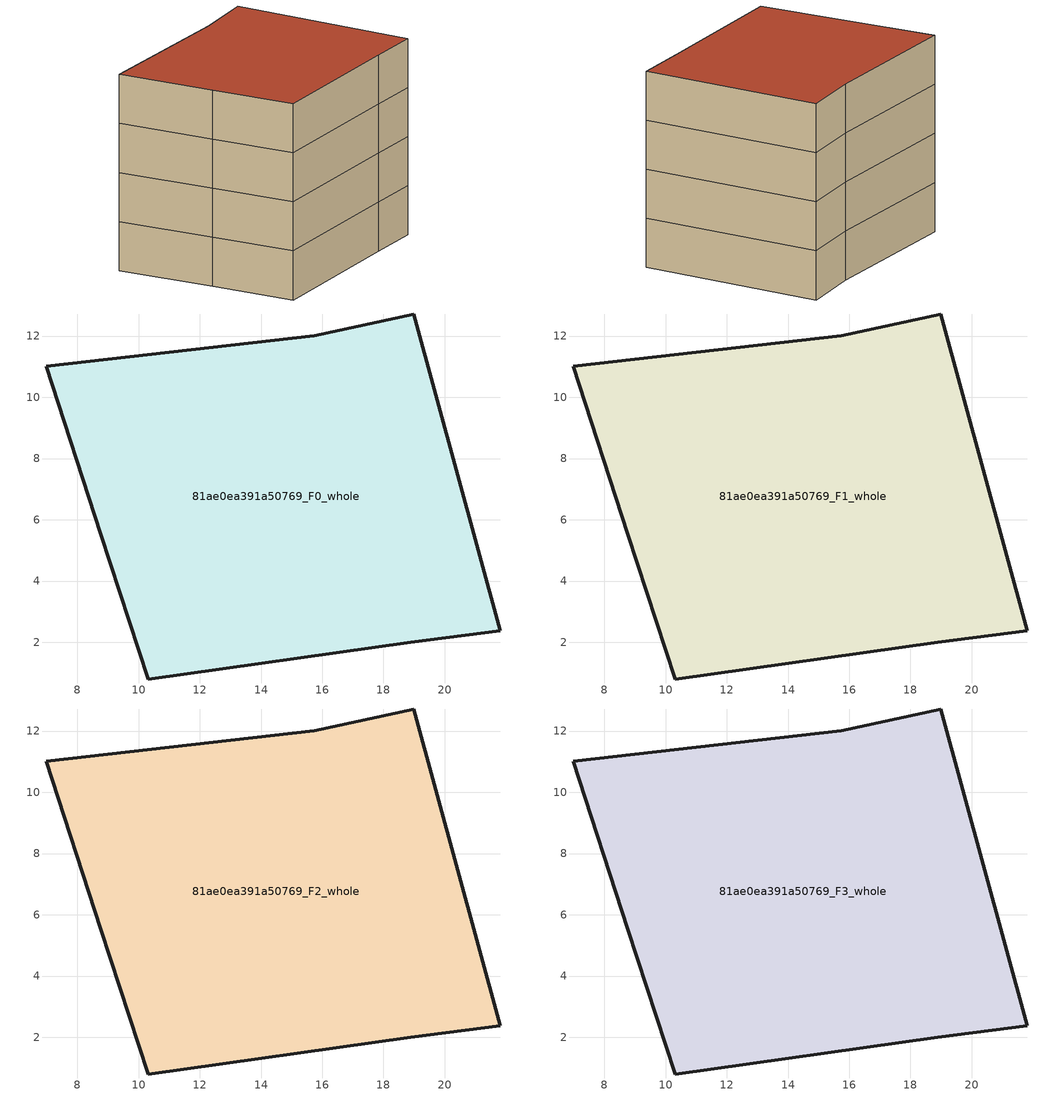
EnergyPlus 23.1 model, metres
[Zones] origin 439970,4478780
81ae0ea391a50769_F0_whole
 floor ground (EU_floor_Construction): 18.98,12.72 21.81,2.37 18.89,2 10.31,0.8 8.77,5.52 6.99,11.01 15.74,12.01 z0
 wall outside (EU_wall_Construction): 18.89,2 21.81,2.37 18.98,12.72 15.74,12.01 6.99,11.01 8.77,5.52 10.31,0.8 18.89,2 z0:3
81ae0ea391a50769_F1_whole
 floor to 81ae0ea391a50769_F0_whole (EU_floor_Construction): 18.98,12.72 21.81,2.37 18.89,2 10.31,0.8 8.77,5.52 6.99,11.01 15.74,12.01 z3
 wall outside (EU_wall_Construction): 18.89,2 21.81,2.37 18.98,12.72 15.74,12.01 6.99,11.01 8.77,5.52 10.31,0.8 18.89,2 z3:6
81ae0ea391a50769_F2_whole
 floor to 81ae0ea391a50769_F1_whole (EU_floor_Construction): 18.98,12.72 21.81,2.37 18.89,2 10.31,0.8 8.77,5.52 6.99,11.01 15.74,12.01 z6
 wall outside (EU_wall_Construction): 18.89,2 21.81,2.37 18.98,12.72 15.74,12.01 6.99,11.01 8.77,5.52 10.31,0.8 18.89,2 z6:9
81ae0ea391a50769_F3_whole
 floor to 81ae0ea391a50769_F2_whole (EU_floor_Construction): 18.98,12.72 21.81,2.37 18.89,2 10.31,0.8 8.77,5.52 6.99,11.01 15.74,12.01 z9
 wall outside (EU_wall_Construction): 18.89,2 21.81,2.37 18.98,12.72 15.74,12.01 6.99,11.01 8.77,5.52 10.31,0.8 18.89,2 z9:12
 roof outside (EU_roof_Construction): 21.81,2.37 18.98,12.72 15.74,12.01 6.99,11.01 8.77,5.52 10.31,0.8 18.89,2 z12
[Building]
EU S2 Campaign: North Axis=0; Terrain=City; Solar Distribution=FullExterior
[Site:Location]
Madrid: Latitude=40.5; Longitude=-3.5; Time Zone=1; Elevation=609
[SizingPeriod:WeatherFileDays]
AnnualSizingPeriod: Begin Month=1; Begin Day of Month=1; End Month=12; End Day of Month=31; Day of Week for Start Day=Monday; Use Weather File Daylight Saving Period=No; Use Weather File Rain and Snow Indicators=No
[MATERIAL]
EU_InternalMass_Material: Roughness=MediumRough; Thickness=0.1; Conductivity=1; Density=1800; Specific Heat=900; Thermal Absorptance=0.9; Solar Absorptance=0.7; Visible Absorptance=0.7
[MATERIAL:NOMASS] Roughness=MediumRough; Thermal Absorptance=0.9; Solar Absorptance=0.7; Visible Absorptance=0.7
Name | Thermal Resistance
EU_wall_NoMass; EU_roof_NoMass | 2.16768
EU_floor_NoMass | 1.14339
[CONSTRUCTION]
EU_wall_Construction: EU_wall_NoMass
EU_roof_Construction: EU_roof_NoMass
EU_floor_Construction: EU_floor_NoMass
EU_InternalMass_Construction: EU_InternalMass_Material
[ZONE] Type=1; Multiplier=1; Ceiling Height=autocalculate; Floor Area=autocalculate; Part of Total Floor Area=Yes
Name | Volume
81ae0ea391a50769_F0_whole | 372.38
81ae0ea391a50769_F1_whole; 81ae0ea391a50769_F2_whole; 81ae0ea391a50769_F3_whole | 372.381
[INTERNALMASS] Construction=EU_InternalMass_Construction; Surface Area=124.127
Name | Zone or ZoneList
81ae0ea391a50769_F0_whole_EU_InternalMass | 81ae0ea391a50769_F0_whole
81ae0ea391a50769_F1_whole_EU_InternalMass | 81ae0ea391a50769_F1_whole
81ae0ea391a50769_F2_whole_EU_InternalMass | 81ae0ea391a50769_F2_whole
81ae0ea391a50769_F3_whole_EU_InternalMass | 81ae0ea391a50769_F3_whole
[OTHEREQUIPMENT] Fuel Type=Electricity; Design Level Calculation Method=Watts/Area; Power per Zone Floor Area=1; Fraction Latent=0; Fraction Radiant=0; Fraction Lost=0; Carbon Dioxide Generation Rate=0; EndUse Subcategory=EU_Step8_InternalGains
Name | Zone or ZoneList or Space or SpaceList | Schedule
EU_Step8_InternalGain_81ae0ea391a50769_F0_whole_f000 | 81ae0ea391a50769_F0_whole | EU_Step8_GainSchedule_81ae0ea391a50769_F0_whole_f000
EU_Step8_InternalGain_81ae0ea391a50769_F1_whole_f000 | 81ae0ea391a50769_F1_whole | EU_Step8_GainSchedule_81ae0ea391a50769_F1_whole_f000
EU_Step8_InternalGain_81ae0ea391a50769_F2_whole_f000 | 81ae0ea391a50769_F2_whole | EU_Step8_GainSchedule_81ae0ea391a50769_F2_whole_f000
EU_Step8_InternalGain_81ae0ea391a50769_F3_whole_f000 | 81ae0ea391a50769_F3_whole | EU_Step8_GainSchedule_81ae0ea391a50769_F3_whole_f000
[ZONEVENTILATION:DESIGNFLOWRATE] Schedule=EU_AlwaysOn; Design Flow Rate Calculation Method=AirChanges/Hour; Air Changes per Hour=0.480546; Ventilation Type=Natural; Fan Pressure Rise=0; Fan Total Efficiency=1; Constant Term Coefficient=1; Temperature Term Coefficient=0; Velocity Term Coefficient=0; Velocity Squared Term Coefficient=0; Minimum Indoor Temperature=-100; Maximum Indoor Temperature=100; Delta Temperature=-100; Minimum Outdoor Temperature=-100; Maximum Outdoor Temperature=100; Maximum Wind Speed=40
Name | Zone or ZoneList or Space or SpaceList
EU_ConstantAir_81ae0ea391a50769_F0_whole | 81ae0ea391a50769_F0_whole
EU_ConstantAir_81ae0ea391a50769_F1_whole | 81ae0ea391a50769_F1_whole
EU_ConstantAir_81ae0ea391a50769_F2_whole | 81ae0ea391a50769_F2_whole
EU_ConstantAir_81ae0ea391a50769_F3_whole | 81ae0ea391a50769_F3_whole
[HVACTEMPLATE:THERMOSTAT] Constant Heating Setpoint=20; Constant Cooling Setpoint=50
EU_HeatOnly_81ae0ea391a50769_F0_whole; EU_HeatOnly_81ae0ea391a50769_F1_whole; EU_HeatOnly_81ae0ea391a50769_F2_whole; EU_HeatOnly_81ae0ea391a50769_F3_whole
[HVACTEMPLATE:ZONE:IDEALLOADSAIRSYSTEM] System Availability Schedule=EU_AlwaysOn; Maximum Heating Supply Air Temperature=50; Minimum Cooling Supply Air Temperature=13; Maximum Heating Supply Air Humidity Ratio=0.0156; Minimum Cooling Supply Air Humidity Ratio=0.0077; Heating Limit=NoLimit; Cooling Limit=NoLimit; Heating Availability Schedule=EU_AlwaysOn; Cooling Availability Schedule=EU_CoolingOff; Dehumidification Control Type=ConstantSensibleHeatRatio; Cooling Sensible Heat Ratio=0.7; Dehumidification Setpoint=60; Humidification Control Type=None; Humidification Setpoint=30; Outdoor Air Method=None; Outdoor Air Flow Rate per Person=0.00944; Outdoor Air Flow Rate per Zone Floor Area=0; Outdoor Air Flow Rate per Zone=0; Demand Controlled Ventilation Type=None; Outdoor Air Economizer Type=NoEconomizer; Heat Recovery Type=None; Sensible Heat Recovery Effectiveness=0.7; Latent Heat Recovery Effectiveness=0.65
Name | Template Thermostat
81ae0ea391a50769_F0_whole | EU_HeatOnly_81ae0ea391a50769_F0_whole
81ae0ea391a50769_F1_whole | EU_HeatOnly_81ae0ea391a50769_F1_whole
81ae0ea391a50769_F2_whole | EU_HeatOnly_81ae0ea391a50769_F2_whole
81ae0ea391a50769_F3_whole | EU_HeatOnly_81ae0ea391a50769_F3_whole
[SIZING:ZONE] Zone Cooling Design Supply Air Temperature Input Method=SupplyAirTemperature; Zone Cooling Design Supply Air Temperature=13; Zone Heating Design Supply Air Temperature Input Method=SupplyAirTemperature; Zone Heating Design Supply Air Temperature=50; Zone Cooling Design Supply Air Humidity Ratio=0.008; Zone Heating Design Supply Air Humidity Ratio=0.008; Cooling Design Air Flow Method=DesignDay; Cooling Design Air Flow Rate=0; Cooling Minimum Air Flow per Zone Floor Area=0.000762; Cooling Minimum Air Flow=0; Cooling Minimum Air Flow Fraction=0.2; Heating Design Air Flow Method=DesignDay; Heating Design Air Flow Rate=0; Heating Maximum Air Flow per Zone Floor Area=0.002032; Heating Maximum Air Flow=0.141576; Heating Maximum Air Flow Fraction=0.3; Account for Dedicated Outdoor Air System=No; Dedicated Outdoor Air System Control Strategy=NeutralSupplyAir; Dedicated Outdoor Air Low Setpoint Temperature for Design=autosize; Dedicated Outdoor Air High Setpoint Temperature for Design=autosize; Zone Load Sizing Method=Sensible Load Only No Latent Load; Zone Latent Cooling Design Supply Air Humidity Ratio Input Method=HumidityRatioDifference; Zone Cooling Design Supply Air Humidity Ratio Difference=0.005; Zone Latent Heating Design Supply Air Humidity Ratio Input Method=HumidityRatioDifference; Zone Humidification Design Supply Air Humidity Ratio Difference=0.005
81ae0ea391a50769_F0_whole; 81ae0ea391a50769_F1_whole; 81ae0ea391a50769_F2_whole; 81ae0ea391a50769_F3_whole
[SCHEDULE:CONSTANT]
Name | Hourly Value
EU_AlwaysOn | 1
EU_CoolingOff | 0
[SCHEDULE:FILE] Column Number=1; Rows to Skip at Top=0; Number of Hours of Data=8760; Column Separator=Comma; Interpolate to Timestep=No; Minutes per Item=60; Adjust Schedule for Daylight Savings=Yes
Name | File
EU_Step8_GainSchedule_81ae0ea391a50769_F0_whole_f000 | C:\Users\o_iseri\Desktop\OpenUBEM\openubem\outputs\eu_evidence\EU-11\ES-MAD-BERRUGUETE\idfs\81ae0ea391a50769\81ae0ea391a50769_F0_whole_f000_gain.csv
EU_Step8_GainSchedule_81ae0ea391a50769_F1_whole_f000 | C:\Users\o_iseri\Desktop\OpenUBEM\openubem\outputs\eu_evidence\EU-11\ES-MAD-BERRUGUETE\idfs\81ae0ea391a50769\81ae0ea391a50769_F1_whole_f000_gain.csv
EU_Step8_GainSchedule_81ae0ea391a50769_F2_whole_f000 | C:\Users\o_iseri\Desktop\OpenUBEM\openubem\outputs\eu_evidence\EU-11\ES-MAD-BERRUGUETE\idfs\81ae0ea391a50769\81ae0ea391a50769_F2_whole_f000_gain.csv
EU_Step8_GainSchedule_81ae0ea391a50769_F3_whole_f000 | C:\Users\o_iseri\Desktop\OpenUBEM\openubem\outputs\eu_evidence\EU-11\ES-MAD-BERRUGUETE\idfs\81ae0ea391a50769\81ae0ea391a50769_F3_whole_f000_gain.csv
